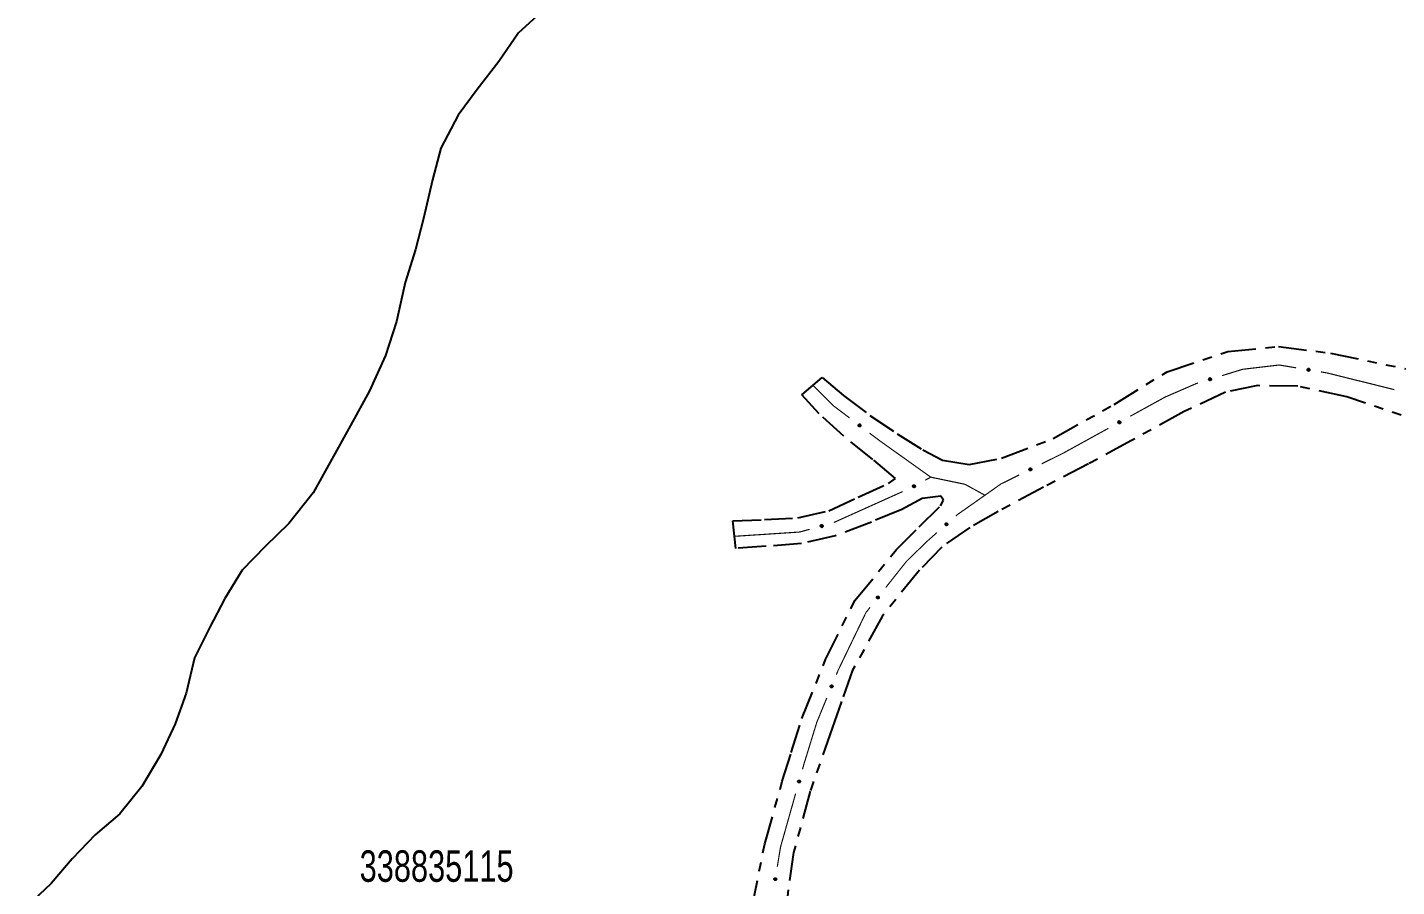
# Model space of a CAD drawing. Extents: x 200604 to 201918, y 4843538 to 4845237.
# Drawn here: x 201204.9 to 201422.5, y 4844087.3 to 4844223.9 of the extents above; entities that cross this region are included whole.
import ezdxf

# ---------------------------------------------------------------- set-up
doc = ezdxf.new("R2010")
doc.units = 0
doc.header["$LTSCALE"] = 1.5
doc.header["$MEASUREMENT"] = 0
doc.linetypes.add('TRACO_25', pattern=[8, 3, -1, 1, -1, 1, -1])
for name, color, linetype in [('CD_TXT_QUADRA', 250, 'CONTINUOUS'), ('HD-CURSO-PERENE', 170, 'CONTINUOUS'), ('SV-EIXO-RUA-N-PAV', 6, 'CONTINUOUS'), ('SV-RUA-NAO-PAV', 7, 'CONTINUOUS')]:
    doc.layers.add(name, color=color, linetype=linetype)
doc.styles.add('ARIAL', font='ARIAL.SHX')

msp = doc.modelspace()

# ---------------------------------------------------------------- linework, layer by layer
at = {"layer": 'HD-CURSO-PERENE', "linetype": 'Continuous'}
msp.add_polyline3d([(201287.01, 4844226.71, 3.82), (201282.97, 4844223.04, 3.82), (201279.83, 4844218.46, 3.82), (201276.38, 4844214.01, 3.82), (201273.35, 4844209.97, 3.82), (201270.64, 4844204.69, 3.82), (201269.27, 4844199.65, 3.82), (201267.87, 4844193.52, 3.82), (201266.61, 4844188.59, 3.82), (201264.95, 4844183.32, 3.82), (201263.57, 4844177.17, 3.82), (201261.83, 4844171.75, 3.82), (201259.3, 4844166.13, 3.82), (201256.27, 4844160.6, 3.82), (201253.3, 4844155.26, 3.82), (201250.31, 4844149.9, 3.82), (201246.46, 4844145.04, 3.82), (201242.72, 4844141.4, 3.82), (201239.06, 4844137.63, 3.82), (201236.28, 4844133.09, 3.82), (201233.9, 4844128.58, 3.82), (201231.49, 4844123.67, 3.82), (201230.12, 4844118.04, 3.82), (201228.39, 4844113.19, 3.82), (201226.13, 4844108.32, 3.82), (201223.08, 4844103.22, 3.82), (201219.58, 4844098.9, 3.82), (201215.67, 4844095.55, 3.81), (201212.02, 4844091.73, 3.8), (201208.68, 4844087.83, 3.53), (201204.9, 4844084.26, 3.25)], dxfattribs=at)
at = {"layer": 'SV-EIXO-RUA-N-PAV', "const_width": 0.18}
for points in [[(201403.86, 4844170.23), (201398.643553, 4844169.6163)], [(201404.597615, 4844170.108362), (201403.86, 4844170.23)], [(201406.570963, 4844169.782942), (201404.597615, 4844170.108362)], [(201398.08, 4844169.55), (201394.798653, 4844168.542412)], [(201398.643553, 4844169.6163), (201398.08, 4844169.55)], [(201411.44, 4844168.98), (201410.517659, 4844169.132101)], [(201411.503279, 4844168.964284), (201411.44, 4844168.98)], [(201422.178929, 4844166.312774), (201411.503279, 4844168.964284)], [(201330.330594, 4844166.439406), (201329.78, 4844166.99)], [(201332.99, 4844163.78), (201330.330594, 4844166.439406)], [(201390.72, 4844167.29), (201386.377487, 4844165.4065)], [(201390.974864, 4844167.36826), (201390.72, 4844167.29)], [(201333.180561, 4844163.635699), (201332.99, 4844163.78)], [(201335.572222, 4844161.824635), (201333.180561, 4844163.635699)], [(201385.74, 4844165.13), (201380.216492, 4844162.08935)], [(201386.377487, 4844165.4065), (201385.74, 4844165.13)], [(201340.24, 4844158.29), (201338.761104, 4844159.409881)], [(201376.712358, 4844160.16035), (201369.704089, 4844156.302349)], [(201340.358006, 4844158.205853), (201340.24, 4844158.29)], [(201348.5, 4844152.4), (201340.358006, 4844158.205853)], [(201369.5, 4844156.19), (201366.123157, 4844154.520434)], [(201369.704089, 4844156.302349), (201369.5, 4844156.19)], [(201362.537475, 4844152.747615), (201359.848214, 4844151.418)], [(201347.592858, 4844151.91352), (201348.474132, 4844152.386128)], [(201348.474132, 4844152.386128), (201348.5, 4844152.4)], [(201348.5, 4844152.4), (201353.366389, 4844151.387289)], [(201359.65, 4844151.32), (201353.290309, 4844146.840565)], [(201353.366389, 4844151.387289), (201353.93, 4844151.27)], [(201353.93, 4844151.27), (201356.931837, 4844149.622304)], [(201359.848214, 4844151.418), (201359.65, 4844151.32)], [(201333.079696, 4844145.190341), (201344.02375, 4844150.112505)], [(201356.931837, 4844149.622304), (201357.1, 4844149.53)], [(201352.75, 4844146.46), (201352.495092, 4844146.236339)], [(201353.290309, 4844146.840565), (201352.75, 4844146.46)], [(201327.67, 4844143.68), (201329.229276, 4844144.110853)], [(201317.31, 4844143), (201327.288528, 4844143.654963)], [(201327.288528, 4844143.654963), (201327.67, 4844143.68)], [(201348.1, 4844142.38), (201345.116251, 4844139.491385)], [(201348.736719, 4844142.938669), (201348.1, 4844142.38)], [(201349.488394, 4844143.598203), (201348.736719, 4844142.938669)], [(201344.65, 4844139.04), (201341.329248, 4844134.844011)], [(201345.116251, 4844139.491385), (201344.65, 4844139.04)], [(201338.2, 4844130.89), (201333.87644, 4844121.920081)], [(201338.22635, 4844130.923294), (201338.2, 4844130.89)], [(201338.846929, 4844131.707438), (201338.22635, 4844130.923294)], [(201333.78, 4844121.72), (201333.484652, 4844121.00036)], [(201333.87644, 4844121.920081), (201333.78, 4844121.72)], [(201331.965935, 4844117.299888), (201330.447218, 4844113.599415)], [(201330.39, 4844113.46), (201328.372939, 4844106.914438)], [(201330.447218, 4844113.599415), (201330.39, 4844113.46)], [(201328.372939, 4844106.914438), (201328.35, 4844106.84)], [(201328.35, 4844106.84), (201328.09951, 4844105.952567)], [(201327.01291, 4844102.102983), (201324.83971, 4844094.403814)], [(201324.83971, 4844094.403814), (201324.61, 4844093.59)], [(201324.61, 4844093.59), (201324.099265, 4844090.477234)]]:
    msp.add_lwpolyline(points, dxfattribs=at)
at = {"layer": 'SV-EIXO-RUA-N-PAV'}
for points in [[(201393.056422, 4844167.892281), (201393.034129, 4844167.848749), (201393.006066, 4844167.815894), (201392.974774, 4844167.795228), (201392.94236, 4844167.784177), (201392.907926, 4844167.776605), (201392.871525, 4844167.776631), (201392.83113, 4844167.785609), (201392.787305, 4844167.807667), (201392.755537, 4844167.838626), (201392.733635, 4844167.86822), (201392.720165, 4844167.901356), (201392.713371, 4844167.934931), (201392.714648, 4844167.972741), (201392.724146, 4844168.013589), (201392.747392, 4844168.05712), (201392.775124, 4844168.089141), (201392.805917, 4844168.108335), (201392.839315, 4844168.121666), (201392.874562, 4844168.128975), (201392.910294, 4844168.128743), (201392.951404, 4844168.119106), (201392.994066, 4844168.095593), (201393.026318, 4844168.068298), (201393.04594, 4844168.037783), (201393.058324, 4844168.004607), (201393.066338, 4844167.970162), (201393.067835, 4844167.93357), (201393.056422, 4844167.892281)], [(201408.668165, 4844169.32553), (201408.628823, 4844169.296474), (201408.589069, 4844169.279547), (201408.551849, 4844169.274972), (201408.517904, 4844169.279505), (201408.4837, 4844169.288055), (201408.451116, 4844169.304283), (201408.418941, 4844169.330305), (201408.389517, 4844169.369565), (201408.374853, 4844169.411429), (201408.368416, 4844169.44768), (201408.371105, 4844169.483347), (201408.379967, 4844169.516436), (201408.397943, 4844169.549725), (201408.424632, 4844169.582074), (201408.464827, 4844169.610705), (201408.503914, 4844169.627033), (201408.540032, 4844169.630513), (201408.575872, 4844169.627582), (201408.610688, 4844169.618435), (201408.642581, 4844169.602321), (201408.675103, 4844169.575391), (201408.702836, 4844169.535344), (201408.719566, 4844169.496545), (201408.723552, 4844169.460486), (201408.719872, 4844169.425266), (201408.711715, 4844169.390854), (201408.696766, 4844169.357421), (201408.668165, 4844169.32553)], [(201337.214754, 4844160.442761), (201337.166405, 4844160.435382), (201337.123343, 4844160.438927), (201337.088278, 4844160.452221), (201337.060356, 4844160.472049), (201337.034074, 4844160.49555), (201337.012804, 4844160.525091), (201336.996459, 4844160.563107), (201336.988717, 4844160.611555), (201336.995248, 4844160.655429), (201337.006442, 4844160.690504), (201337.02544, 4844160.72081), (201337.048698, 4844160.745959), (201337.080114, 4844160.767038), (201337.118801, 4844160.783226), (201337.167706, 4844160.789832), (201337.209899, 4844160.786067), (201337.243478, 4844160.772318), (201337.273825, 4844160.753026), (201337.300369, 4844160.728711), (201337.321081, 4844160.699593), (201337.337309, 4844160.660612), (201337.34319, 4844160.612256), (201337.339915, 4844160.570131), (201337.326641, 4844160.536367), (201337.306975, 4844160.506918), (201337.283724, 4844160.480271), (201337.254919, 4844160.457654), (201337.214754, 4844160.442761)], [(201378.643381, 4844161.097705), (201378.630429, 4844161.050543), (201378.609654, 4844161.012658), (201378.583232, 4844160.986047), (201378.553751, 4844160.968619), (201378.521583, 4844160.954187), (201378.485941, 4844160.946792), (201378.444564, 4844160.947347), (201378.397163, 4844160.960007), (201378.359752, 4844160.98384), (201378.332277, 4844161.008348), (201378.312335, 4844161.038042), (201378.298838, 4844161.069527), (201378.292381, 4844161.106804), (201378.293352, 4844161.14873), (201378.307236, 4844161.196086), (201378.327858, 4844161.233088), (201378.354091, 4844161.258156), (201378.38407, 4844161.278015), (201378.417088, 4844161.292356), (201378.452117, 4844161.299413), (201378.494328, 4844161.298359), (201378.540887, 4844161.284037), (201378.578026, 4844161.26389), (201378.603457, 4844161.238016), (201378.622344, 4844161.208061), (201378.637211, 4844161.175973), (201378.646137, 4844161.140454), (201378.643381, 4844161.097705)], [(201364.507903, 4844153.599026), (201364.492887, 4844153.552479), (201364.470463, 4844153.515546), (201364.442895, 4844153.490124), (201364.412676, 4844153.474012), (201364.379904, 4844153.46101), (201364.34397, 4844153.455192), (201364.302658, 4844153.457568), (201364.25586, 4844153.472303), (201364.219535, 4844153.497761), (201364.193165, 4844153.523455), (201364.17455, 4844153.553999), (201364.162453, 4844153.586047), (201364.157644, 4844153.623572), (201364.160461, 4844153.665414), (201364.176417, 4844153.712113), (201364.198648, 4844153.748171), (201364.225959, 4844153.77206), (201364.256784, 4844153.79058), (201364.290401, 4844153.803452), (201364.325707, 4844153.808961), (201364.367831, 4844153.806048), (201364.413713, 4844153.789689), (201364.44993, 4844153.767927), (201364.474196, 4844153.740958), (201364.491746, 4844153.7102), (201364.505186, 4844153.677489), (201364.512539, 4844153.641611), (201364.507903, 4844153.599026)], [(201345.651665, 4844150.997413), (201345.665134, 4844151.04443), (201345.686323, 4844151.082085), (201345.713036, 4844151.108405), (201345.742706, 4844151.125507), (201345.77503, 4844151.139586), (201345.810751, 4844151.146589), (201345.85212, 4844151.14558), (201345.899379, 4844151.132401), (201345.936527, 4844151.108159), (201345.963731, 4844151.08335), (201345.983346, 4844151.053439), (201345.996496, 4844151.021809), (201346.002544, 4844150.984463), (201346.001112, 4844150.94255), (201345.98671, 4844150.89535), (201345.965683, 4844150.858576), (201345.939177, 4844150.833797), (201345.908981, 4844150.814268), (201345.875808, 4844150.800291), (201345.840704, 4844150.793618), (201345.798507, 4844150.795135), (201345.752108, 4844150.809968), (201345.715192, 4844150.830521), (201345.690047, 4844150.856673), (201345.67149, 4844150.886833), (201345.656975, 4844150.919082), (201345.64844, 4844150.954697), (201345.651665, 4844150.997413)], [(201330.989228, 4844144.711361), (201331.012746, 4844144.754244), (201331.041728, 4844144.78629), (201331.073593, 4844144.806061), (201331.106307, 4844144.81619), (201331.140942, 4844144.822782), (201331.177328, 4844144.821725), (201331.217453, 4844144.811606), (201331.260635, 4844144.788316), (201331.291512, 4844144.756469), (201331.312567, 4844144.726266), (201331.325093, 4844144.692762), (201331.330934, 4844144.659008), (201331.328586, 4844144.621249), (201331.317934, 4844144.580687), (201331.293464, 4844144.537832), (201331.264835, 4844144.506609), (201331.233512, 4844144.488295), (201331.199749, 4844144.475916), (201331.164309, 4844144.469609), (201331.128598, 4844144.470853), (201331.087777, 4844144.481651), (201331.045799, 4844144.506363), (201331.014333, 4844144.534561), (201330.995584, 4844144.56562), (201330.984145, 4844144.599133), (201330.97711, 4844144.633792), (201330.97665, 4844144.670412), (201330.989228, 4844144.711361)], [(201351.172346, 4844144.929289), (201351.169851, 4844144.880444), (201351.157719, 4844144.838974), (201351.137645, 4844144.807299), (201351.112608, 4844144.783934), (201351.084301, 4844144.762915), (201351.051087, 4844144.748021), (201351.01056, 4844144.739655), (201350.961545, 4844144.741813), (201350.91988, 4844144.757034), (201350.887773, 4844144.775053), (201350.861906, 4844144.799757), (201350.841948, 4844144.827598), (201350.827617, 4844144.862611), (201350.819541, 4844144.903763), (201350.822904, 4844144.952997), (201350.835077, 4844144.993571), (201350.855298, 4844145.023699), (201350.880299, 4844145.049547), (201350.909455, 4844145.070659), (201350.942143, 4844145.085092), (201350.983592, 4844145.09315), (201351.032142, 4844145.089186), (201351.072748, 4844145.077507), (201351.103152, 4844145.057714), (201351.128045, 4844145.032528), (201351.149472, 4844145.004393), (201351.165835, 4844144.971628), (201351.172346, 4844144.929289)], [(201340.263573, 4844133.320077), (201340.269917, 4844133.271582), (201340.265453, 4844133.228605), (201340.251413, 4844133.193832), (201340.230994, 4844133.166339), (201340.206936, 4844133.140565), (201340.176948, 4844133.119931), (201340.138592, 4844133.104403), (201340.089989, 4844133.097697), (201340.046264, 4844133.105163), (201340.011437, 4844133.117104), (201339.981543, 4844133.136745), (201339.956897, 4844133.160536), (201339.936493, 4844133.192394), (201339.921136, 4844133.231419), (201339.915576, 4844133.280454), (201339.920241, 4844133.322557), (201339.934705, 4844133.355834), (201339.954641, 4844133.385762), (201339.979517, 4844133.411781), (201340.009071, 4844133.431866), (201340.04839, 4844133.447258), (201340.09686, 4844133.452104), (201340.138906, 4844133.44793), (201340.172378, 4844133.433938), (201340.201401, 4844133.413647), (201340.227545, 4844133.389832), (201340.249541, 4844133.360551), (201340.263573, 4844133.320077)], [(201332.881683, 4844119.24125), (201332.901184, 4844119.196398), (201332.908772, 4844119.153861), (201332.904889, 4844119.116562), (201332.892864, 4844119.084497), (201332.876867, 4844119.053078), (201332.85375, 4844119.024959), (201332.82118, 4844118.999434), (201332.776324, 4844118.979557), (201332.732239, 4844118.974647), (201332.695468, 4844118.976497), (201332.66131, 4844118.987111), (201332.631048, 4844119.003163), (201332.602634, 4844119.028141), (201332.577089, 4844119.061401), (201332.558193, 4844119.106989), (201332.55104, 4844119.148741), (201332.555743, 4844119.18472), (201332.566631, 4844119.218992), (201332.583347, 4844119.250873), (201332.606198, 4844119.278344), (201332.639731, 4844119.304003), (201332.684974, 4844119.322058), (201332.726535, 4844119.329667), (201332.762571, 4844119.325471), (201332.796071, 4844119.313992), (201332.827779, 4844119.298331), (201332.857012, 4844119.27627), (201332.881683, 4844119.24125)], [(201327.701182, 4844104.136149), (201327.725672, 4844104.093814), (201327.738064, 4844104.052422), (201327.738462, 4844104.014923), (201327.730174, 4844103.981695), (201327.717867, 4844103.948656), (201327.698109, 4844103.918084), (201327.668663, 4844103.889009), (201327.626368, 4844103.864144), (201327.583131, 4844103.854237), (201327.546389, 4844103.851879), (201327.511243, 4844103.858526), (201327.479348, 4844103.87102), (201327.448269, 4844103.892594), (201327.419097, 4844103.922722), (201327.395123, 4844103.965856), (201327.383252, 4844104.00652), (201327.383819, 4844104.0428), (201327.390726, 4844104.078091), (201327.403695, 4844104.111671), (201327.423263, 4844104.141569), (201327.45365, 4844104.170887), (201327.496537, 4844104.193986), (201327.536959, 4844104.206288), (201327.573238, 4844104.20623), (201327.607829, 4844104.198649), (201327.641117, 4844104.186707), (201327.672676, 4844104.168125), (201327.701182, 4844104.136149)], [(201323.907331, 4844088.627585), (201323.936419, 4844088.588266), (201323.953378, 4844088.548526), (201323.957983, 4844088.511309), (201323.953477, 4844088.477361), (201323.944955, 4844088.443149), (201323.928753, 4844088.410553), (201323.902757, 4844088.378357), (201323.86352, 4844088.348901), (201323.821668, 4844088.334203), (201323.785423, 4844088.327737), (201323.749753, 4844088.330397), (201323.716657, 4844088.339233), (201323.683354, 4844088.357182), (201323.650984, 4844088.383845), (201323.62232, 4844088.424016), (201323.605961, 4844088.46309), (201323.602452, 4844088.499205), (201323.605353, 4844088.535048), (201323.614472, 4844088.569871), (201323.63056, 4844088.601777), (201323.657465, 4844088.63432), (201323.697488, 4844088.662086), (201323.736274, 4844088.678847), (201323.77233, 4844088.682863), (201323.807553, 4844088.679211), (201323.841971, 4844088.671081), (201323.875416, 4844088.656159), (201323.907331, 4844088.627585)]]:
    msp.add_lwpolyline(points, close=True, dxfattribs=at)
for points in [[(201393.026318, 4844168.068298), (201392.713371, 4844167.934931)], [(201392.994066, 4844168.095593), (201392.714648, 4844167.972741)], [(201393.007823, 4844168.082266), (201392.718223, 4844167.956227)], [(201393.032586, 4844168.052757), (201392.719506, 4844167.919509)], [(201393.04594, 4844168.037783), (201392.720165, 4844167.901356)], [(201392.969513, 4844168.10476), (201392.722157, 4844167.994548)], [(201392.951404, 4844168.119106), (201392.724146, 4844168.013589)], [(201393.049522, 4844168.020845), (201392.727814, 4844167.887802)], [(201393.058324, 4844168.004607), (201392.733635, 4844167.86822)], [(201392.926283, 4844168.120034), (201392.743049, 4844168.038075)], [(201392.910294, 4844168.128743), (201392.747392, 4844168.05712)], [(201393.059032, 4844167.985225), (201392.749865, 4844167.853179)], [(201393.066338, 4844167.970162), (201392.755537, 4844167.838626)], [(201392.888466, 4844168.126977), (201392.767248, 4844168.075481)], [(201392.874562, 4844168.128975), (201392.775124, 4844168.089141)], [(201393.062524, 4844167.950612), (201392.775932, 4844167.82407)], [(201408.719872, 4844169.425266), (201408.368416, 4844169.44768)], [(201408.723552, 4844169.460486), (201408.371105, 4844169.483347)], [(201408.719219, 4844169.443724), (201408.371921, 4844169.467806)], [(201408.711715, 4844169.390854), (201408.374853, 4844169.411429)], [(201408.711878, 4844169.407595), (201408.376253, 4844169.426986)], [(201408.71826, 4844169.479839), (201408.378596, 4844169.499896)], [(201408.719566, 4844169.496545), (201408.379967, 4844169.516436)], [(201408.699596, 4844169.375047), (201408.386636, 4844169.389317)], [(201408.696766, 4844169.357421), (201408.389517, 4844169.369565)], [(201408.709223, 4844169.517286), (201408.393793, 4844169.533346)], [(201408.702836, 4844169.535344), (201408.397943, 4844169.549725)], [(201408.681929, 4844169.343387), (201408.408013, 4844169.351218)], [(201408.684932, 4844169.554483), (201408.414375, 4844169.565909)], [(201408.668165, 4844169.32553), (201408.418941, 4844169.330305)], [(201408.675103, 4844169.575391), (201408.424632, 4844169.582074)], [(201408.646092, 4844169.310574), (201408.442394, 4844169.316506)], [(201408.628823, 4844169.296474), (201408.451116, 4844169.304283)], [(201408.653021, 4844169.587404), (201408.45246, 4844169.595585)], [(201408.642581, 4844169.602321), (201408.464827, 4844169.610705)], [(201408.606203, 4844169.286727), (201408.476303, 4844169.295702)], [(201408.589069, 4844169.279547), (201408.4837, 4844169.288055)], [(201408.622249, 4844169.610457), (201408.49078, 4844169.618308)], [(201408.610688, 4844169.618435), (201408.503914, 4844169.627033)], [(201393.067835, 4844167.93357), (201392.787305, 4844167.807667)], [(201393.060797, 4844167.914397), (201392.812034, 4844167.799471)], [(201393.056422, 4844167.892281), (201392.83113, 4844167.785609)], [(201393.043315, 4844167.869062), (201392.858273, 4844167.783694)], [(201393.034129, 4844167.848749), (201392.871525, 4844167.776631)], [(201393.018213, 4844167.829951), (201392.897898, 4844167.78016)], [(201393.006066, 4844167.815894), (201392.907926, 4844167.776605)], [(201337.254919, 4844160.457654), (201336.988717, 4844160.611555)], [(201337.283724, 4844160.480271), (201336.995248, 4844160.655429)], [(201337.265636, 4844160.471931), (201336.995371, 4844160.630373)], [(201337.214754, 4844160.442761), (201336.996459, 4844160.563107)], [(201337.235252, 4844160.452149), (201336.996534, 4844160.586703)], [(201337.291669, 4844160.495008), (201337.003734, 4844160.668542)], [(201337.306975, 4844160.506918), (201337.006442, 4844160.690504)], [(201337.188255, 4844160.439812), (201337.010782, 4844160.53997)], [(201337.166405, 4844160.435382), (201337.012804, 4844160.525091)], [(201337.314998, 4844160.523555), (201337.01892, 4844160.706679)], [(201337.326641, 4844160.536367), (201337.02544, 4844160.72081)], [(201337.141849, 4844160.437297), (201337.031092, 4844160.505763)], [(201337.123343, 4844160.438927), (201337.034074, 4844160.49555)], [(201337.330976, 4844160.555957), (201337.039778, 4844160.731963)], [(201337.339915, 4844160.570131), (201337.048698, 4844160.745959)], [(201337.340427, 4844160.593302), (201337.06881, 4844160.75448)], [(201337.34319, 4844160.612256), (201337.080114, 4844160.767038)], [(201337.336265, 4844160.637532), (201337.102194, 4844160.773702)], [(201337.337309, 4844160.660612), (201337.118801, 4844160.783226)], [(201337.323369, 4844160.68153), (201337.149719, 4844160.782216)], [(201337.321081, 4844160.699593), (201337.167706, 4844160.789832)], [(201337.306882, 4844160.716265), (201337.194213, 4844160.784467)], [(201337.300369, 4844160.728711), (201337.209899, 4844160.786067)], [(201378.540887, 4844161.284037), (201378.292381, 4844161.106804)], [(201378.494328, 4844161.298359), (201378.293352, 4844161.14873)], [(201378.514981, 4844161.288006), (201378.295287, 4844161.129683)], [(201378.578026, 4844161.26389), (201378.298838, 4844161.069527)], [(201378.557072, 4844161.273794), (201378.299247, 4844161.091365)], [(201378.469545, 4844161.294146), (201378.306866, 4844161.176556)], [(201378.452117, 4844161.299413), (201378.307236, 4844161.196086)], [(201378.58733, 4844161.249953), (201378.307988, 4844161.055679)], [(201378.603457, 4844161.238016), (201378.312335, 4844161.038042)], [(201378.610416, 4844161.222164), (201378.322586, 4844161.026332)], [(201378.431107, 4844161.293235), (201378.322932, 4844161.218109)], [(201378.417088, 4844161.292356), (201378.327858, 4844161.233088)], [(201378.622344, 4844161.208061), (201378.332277, 4844161.008348)], [(201378.626988, 4844161.189231), (201378.351232, 4844160.996931)], [(201378.637211, 4844161.175973), (201378.359752, 4844160.98384)], [(201378.637462, 4844161.156056), (201378.382685, 4844160.973748)], [(201378.646137, 4844161.140454), (201378.397163, 4844160.960007)], [(201378.643155, 4844161.12025), (201378.423044, 4844160.957025)], [(201378.643381, 4844161.097705), (201378.444564, 4844160.947347)], [(201378.635282, 4844161.072302), (201378.471528, 4844160.951005)], [(201378.630429, 4844161.050543), (201378.485941, 4844160.946792)], [(201378.618679, 4844161.028895), (201378.511042, 4844160.955623)], [(201378.609654, 4844161.012658), (201378.521583, 4844160.954187)], [(201364.413713, 4844153.789689), (201364.157644, 4844153.623572)], [(201364.367831, 4844153.806048), (201364.160461, 4844153.665414)], [(201364.388008, 4844153.794796), (201364.161555, 4844153.646301)], [(201364.44993, 4844153.767927), (201364.162453, 4844153.586047)], [(201364.429432, 4844153.778744), (201364.163823, 4844153.607846)], [(201364.458611, 4844153.753594), (201364.170985, 4844153.57181)], [(201364.474196, 4844153.740958), (201364.17455, 4844153.553999)], [(201364.342887, 4844153.802931), (201364.175187, 4844153.692618)], [(201364.325707, 4844153.808961), (201364.176417, 4844153.712113)], [(201364.480451, 4844153.724815), (201364.184276, 4844153.541848)], [(201364.304445, 4844153.803713), (201364.193067, 4844153.733424)], [(201364.491746, 4844153.7102), (201364.193165, 4844153.523455)], [(201364.290401, 4844153.803452), (201364.198648, 4844153.748171)], [(201364.495556, 4844153.691184), (201364.2116, 4844153.511214)], [(201364.505186, 4844153.677489), (201364.219535, 4844153.497761)], [(201364.504559, 4844153.65758), (201364.242002, 4844153.486669)], [(201364.512539, 4844153.641611), (201364.25586, 4844153.472303)], [(201364.50867, 4844153.621558), (201364.281585, 4844153.468184)], [(201364.507903, 4844153.599026), (201364.302658, 4844153.457568)], [(201364.498693, 4844153.574004), (201364.329757, 4844153.460035)], [(201364.492887, 4844153.552479), (201364.34397, 4844153.455192)], [(201364.480195, 4844153.53137), (201364.369435, 4844153.462909)], [(201364.470463, 4844153.515546), (201364.379904, 4844153.46101)], [(201345.64844, 4844150.954697), (201345.899379, 4844151.132401)], [(201345.651644, 4844150.974867), (201345.873533, 4844151.135667)], [(201345.651665, 4844150.997413), (201345.85212, 4844151.14558)], [(201345.656943, 4844150.939001), (201345.913705, 4844151.118502)], [(201345.656975, 4844150.919082), (201345.936527, 4844151.108159)], [(201345.660042, 4844151.022725), (201345.825117, 4844151.142218)], [(201345.665134, 4844151.04443), (201345.810751, 4844151.146589)], [(201345.667052, 4844150.905713), (201345.944902, 4844151.094975)], [(201345.67149, 4844150.886833), (201345.963731, 4844151.08335)], [(201345.67712, 4844151.065948), (201345.785555, 4844151.138034)], [(201345.683262, 4844150.8726), (201345.973224, 4844151.065261)], [(201345.686323, 4844151.082085), (201345.77503, 4844151.139586)], [(201345.690047, 4844150.856673), (201345.983346, 4844151.053439)], [(201345.706041, 4844150.844559), (201345.987499, 4844151.035756)], [(201345.715192, 4844150.830521), (201345.996496, 4844151.021809)], [(201345.736036, 4844150.820388), (201345.995848, 4844150.999976)], [(201345.752108, 4844150.809968), (201346.002544, 4844150.984463)], [(201345.777969, 4844150.805715), (201345.999387, 4844150.961617)], [(201345.798507, 4844150.795135), (201346.001112, 4844150.94255)], [(201345.823334, 4844150.799076), (201345.987294, 4844150.914874)], [(201345.840704, 4844150.793618), (201345.98671, 4844150.89535)], [(201345.861781, 4844150.799565), (201345.970773, 4844150.873499)], [(201345.875808, 4844150.800291), (201345.965683, 4844150.858576)], [(201330.97665, 4844144.670412), (201331.260635, 4844144.788316)], [(201330.97711, 4844144.633792), (201331.291512, 4844144.756469)], [(201330.981477, 4844144.653225), (201331.271538, 4844144.771597)], [(201330.983986, 4844144.618527), (201331.29677, 4844144.741761)], [(201330.984145, 4844144.599133), (201331.312567, 4844144.726266)], [(201330.984228, 4844144.689377), (201331.236148, 4844144.797209)], [(201330.989228, 4844144.711361), (201331.217453, 4844144.811606)], [(201330.992483, 4844144.582652), (201331.317831, 4844144.706527)], [(201330.995584, 4844144.56562), (201331.325093, 4844144.692762)], [(201331.002988, 4844144.734199), (201331.190374, 4844144.81429)], [(201331.008508, 4844144.550273), (201331.325238, 4844144.674598)], [(201331.012746, 4844144.754244), (201331.177328, 4844144.821725)], [(201331.014333, 4844144.534561), (201331.330934, 4844144.659008)], [(201331.029189, 4844144.772583), (201331.150865, 4844144.818945)], [(201331.032425, 4844144.520075), (201331.32548, 4844144.637858)], [(201331.041728, 4844144.78629), (201331.140942, 4844144.822782)], [(201331.045799, 4844144.506363), (201331.328586, 4844144.621249)], [(201331.070082, 4844144.496504), (201331.320462, 4844144.599664)], [(201331.087777, 4844144.481651), (201331.317934, 4844144.580687)], [(201331.112862, 4844144.480012), (201331.298345, 4844144.556746)], [(201331.128598, 4844144.470853), (201331.293464, 4844144.537832)], [(201331.150467, 4844144.472), (201331.273096, 4844144.52004)], [(201331.164309, 4844144.469609), (201331.264835, 4844144.506609)], [(201350.983592, 4844145.09315), (201350.819541, 4844144.903763)], [(201350.942143, 4844145.085092), (201350.822904, 4844144.952997)], [(201351.005989, 4844145.087485), (201350.82553, 4844144.885579)], [(201350.960297, 4844145.0837), (201350.826747, 4844144.933846)], [(201351.032142, 4844145.089186), (201350.827617, 4844144.862611)], [(201350.922956, 4844145.074535), (201350.83349, 4844144.977884)], [(201350.909455, 4844145.070659), (201350.835077, 4844144.993571)], [(201351.050153, 4844145.082668), (201350.837646, 4844144.849012)], [(201351.072748, 4844145.077507), (201350.841948, 4844144.827598)], [(201351.084834, 4844145.0659), (201350.853865, 4844144.816045)], [(201351.103152, 4844145.057714), (201350.861906, 4844144.799757)], [(201351.113361, 4844145.043732), (201350.874438, 4844144.790529)], [(201351.128045, 4844145.032528), (201350.887773, 4844144.775053)], [(201351.136634, 4844145.015139), (201350.908742, 4844144.767984)], [(201351.149472, 4844145.004393), (201350.91988, 4844144.757034)], [(201351.154005, 4844144.984997), (201350.944449, 4844144.752116)], [(201351.165835, 4844144.971628), (201350.961545, 4844144.741813)], [(201351.167272, 4844144.951256), (201350.987461, 4844144.744473)], [(201351.172346, 4844144.929289), (201351.01056, 4844144.739655)], [(201351.169906, 4844144.902738), (201351.036105, 4844144.749032)], [(201351.169851, 4844144.880444), (201351.051087, 4844144.748021)], [(201351.163037, 4844144.856774), (201351.073697, 4844144.762048)], [(201351.157719, 4844144.838974), (201351.084301, 4844144.762915)], [(201340.009071, 4844133.431866), (201339.915576, 4844133.280454)], [(201339.979517, 4844133.411781), (201339.920241, 4844133.322557)], [(201340.04839, 4844133.447258), (201339.921136, 4844133.231419)], [(201339.992099, 4844133.418026), (201339.921507, 4844133.30684)], [(201340.027179, 4844133.433767), (201339.922806, 4844133.262307)], [(201340.071442, 4844133.445721), (201339.930303, 4844133.214611)], [(201340.09686, 4844133.452104), (201339.936493, 4844133.192394)], [(201340.115751, 4844133.448937), (201339.948808, 4844133.180825)], [(201340.138906, 4844133.44793), (201339.956897, 4844133.160536)], [(201340.152885, 4844133.43869), (201339.970699, 4844133.151318)], [(201340.172378, 4844133.433938), (201339.981543, 4844133.136745)], [(201340.184939, 4844133.422023), (201339.995532, 4844133.129925)], [(201340.201401, 4844133.413647), (201340.011437, 4844133.117104)], [(201340.212981, 4844133.39809), (201340.033336, 4844133.113928)], [(201340.227545, 4844133.389832), (201340.046264, 4844133.105163)], [(201340.235497, 4844133.37157), (201340.071317, 4844133.104751)], [(201340.249541, 4844133.360551), (201340.089989, 4844133.097697)], [(201340.254625, 4844133.340771), (201340.115003, 4844133.104981)], [(201340.263573, 4844133.320077), (201340.138592, 4844133.104403)], [(201340.265955, 4844133.293521), (201340.162029, 4844133.118228)], [(201340.269917, 4844133.271582), (201340.176948, 4844133.119931)], [(201340.267478, 4844133.247072), (201340.196662, 4844133.137802)], [(201340.265453, 4844133.228605), (201340.206936, 4844133.140565)], [(201332.583347, 4844119.250873), (201332.55104, 4844119.148741)], [(201332.593712, 4844119.260352), (201332.5566, 4844119.133986)], [(201332.606198, 4844119.278344), (201332.558193, 4844119.106989)], [(201332.623075, 4844119.285176), (201332.570157, 4844119.091548)], [(201332.639731, 4844119.304003), (201332.577089, 4844119.061401)], [(201332.66231, 4844119.308897), (201332.590544, 4844119.047782)], [(201332.684974, 4844119.322058), (201332.602634, 4844119.028141)], [(201332.704004, 4844119.324235), (201332.617666, 4844119.020426)], [(201332.726535, 4844119.329667), (201332.631048, 4844119.003163)], [(201332.742524, 4844119.324651), (201332.646861, 4844118.998119)], [(201332.762571, 4844119.325471), (201332.66131, 4844118.987111)], [(201332.777935, 4844119.317492), (201332.676639, 4844118.984423)], [(201332.796071, 4844119.313992), (201332.695468, 4844118.976497)], [(201332.8115, 4844119.302242), (201332.717392, 4844118.979497)], [(201332.827779, 4844119.298331), (201332.732239, 4844118.974647)], [(201332.840469, 4844119.282978), (201332.75643, 4844118.981175)], [(201332.857012, 4844119.27627), (201332.776324, 4844118.979557)], [(201332.867365, 4844119.258665), (201332.79835, 4844118.99347)], [(201332.881683, 4844119.24125), (201332.82118, 4844118.999434)], [(201332.891312, 4844119.216387), (201332.839883, 4844119.019199)], [(201332.901184, 4844119.196398), (201332.85375, 4844119.024959)], [(201332.905614, 4844119.172168), (201332.867757, 4844119.047583)], [(201332.908772, 4844119.153861), (201332.876867, 4844119.053078)], [(201327.403695, 4844104.111671), (201327.383252, 4844104.00652)], [(201327.412912, 4844104.122271), (201327.39046, 4844103.992496)], [(201327.423263, 4844104.141569), (201327.395123, 4844103.965856)], [(201327.439251, 4844104.150282), (201327.40877, 4844103.951881)], [(201327.45365, 4844104.170887), (201327.419097, 4844103.922722)], [(201327.475523, 4844104.178326), (201327.434018, 4844103.910727)], [(201327.496537, 4844104.193986), (201327.448269, 4844103.892594)], [(201327.515195, 4844104.19832), (201327.464084, 4844103.886644)], [(201327.536959, 4844104.206288), (201327.479348, 4844103.87102)], [(201327.553416, 4844104.203128), (201327.495632, 4844103.867814)], [(201327.573238, 4844104.20623), (201327.511243, 4844103.858526)], [(201327.589412, 4844104.200056), (201327.526779, 4844103.857605)], [(201327.607829, 4844104.198649), (201327.546389, 4844103.851879)], [(201327.624499, 4844104.188735), (201327.567827, 4844103.857361)], [(201327.641117, 4844104.186707), (201327.583131, 4844103.854237)], [(201327.655475, 4844104.172902), (201327.606419, 4844103.863482)], [(201327.672676, 4844104.168125), (201327.626368, 4844103.864144)], [(201327.68497, 4844104.151816), (201327.646663, 4844103.880479)], [(201327.701182, 4844104.136149), (201327.668663, 4844103.889009)], [(201327.713585, 4844104.112547), (201327.684989, 4844103.910778)], [(201327.725672, 4844104.093814), (201327.698109, 4844103.918084)], [(201327.732838, 4844104.070249), (201327.709443, 4844103.942158)], [(201327.738064, 4844104.052422), (201327.717867, 4844103.948656)], [(201323.614472, 4844088.569871), (201323.605961, 4844088.46309)], [(201323.622441, 4844088.581438), (201323.614696, 4844088.449963)], [(201323.63056, 4844088.601777), (201323.62232, 4844088.424016)], [(201323.645469, 4844088.612229), (201323.63745, 4844088.411661)], [(201323.657465, 4844088.63432), (201323.650984, 4844088.383845)], [(201323.678364, 4844088.644166), (201323.667157, 4844088.3736)], [(201323.697488, 4844088.662086), (201323.683354, 4844088.357182)], [(201323.715541, 4844088.668487), (201323.699736, 4844088.353044)], [(201323.736274, 4844088.678847), (201323.716657, 4844088.339233)], [(201323.752981, 4844088.677555), (201323.733199, 4844088.337874)], [(201323.77233, 4844088.682863), (201323.749753, 4844088.330397)], [(201323.789095, 4844088.678543), (201323.765294, 4844088.331225)], [(201323.807553, 4844088.679211), (201323.785423, 4844088.327737)], [(201323.82523, 4844088.671231), (201323.806111, 4844088.33559)], [(201323.841971, 4844088.671081), (201323.821668, 4844088.334203)], [(201323.857788, 4844088.658976), (201323.843772, 4844088.346004)], [(201323.875416, 4844088.656159), (201323.86352, 4844088.348901)], [(201323.889463, 4844088.641334), (201323.881853, 4844088.367411)], [(201323.907331, 4844088.627585), (201323.902757, 4844088.378357)], [(201323.922305, 4844088.605524), (201323.916537, 4844088.401821)], [(201323.936419, 4844088.588266), (201323.928753, 4844088.410553)], [(201323.946184, 4844088.565654), (201323.937314, 4844088.435746)], [(201323.953378, 4844088.548526), (201323.944955, 4844088.443149)]]:
    msp.add_lwpolyline(points, dxfattribs=at)
at = {"layer": 'SV-RUA-NAO-PAV', "linetype": 'TRACO_25'}
for points in [[(201320.04, 4844083.87, 7.38), (201322.1, 4844094.09, 7.3), (201324.9, 4844104.07, 6.97), (201326.32, 4844108.66, 6.97), (201328.01, 4844114.06, 6.8), (201331.78, 4844123.4, 6.65), (201336.41, 4844132.77, 6.44), (201343.01, 4844140.83, 6.46), (201346.65, 4844144.52, 6.45), (201350.04, 4844147.82, 6.35), (201350.51, 4844148.72, 6.73), (201350.1, 4844149.38, 6.73), (201347.12, 4844149, 6.73), (201343.89, 4844147.28, 6.97), (201339.07, 4844145.27, 6.98), (201333.3, 4844143.05, 6.98), (201327.97, 4844141.86, 6.98), (201322.35, 4844141.42, 6.98), (201317.51, 4844141.07, 7.17), (201317.05, 4844145.47, 7.16), (201322.05, 4844145.65, 7.16), (201327.39, 4844145.93, 7.16), (201332.28, 4844147.04, 7.13), (201336.95, 4844149.23, 7.13), (201341.77, 4844151.39, 7.13), (201342.91, 4844152.2, 6.99), (201339.29, 4844155.22, 7.03), (201334.68, 4844158.9, 7.08), (201330.77, 4844162.47, 7.25), (201328.01, 4844165.47, 7.3), (201331.23, 4844168.23, 7.3), (201334.62, 4844165.37, 7.07), (201338.81, 4844162.21, 6.72), (201343.17, 4844159.31, 6.64), (201347.23, 4844156.72, 6.45), (201350.34, 4844155.1, 6.12), (201354.6, 4844154.41, 6.43), (201359.72, 4844155.4, 6.43), (201367.96, 4844158.56, 6.43), (201377.63, 4844163.97, 6.43), (201386.06, 4844169.16, 6.27), (201395.71, 4844172.38, 6.25), (201403.77, 4844173.16, 6.25), (201412.03, 4844172.12, 6.61), (201428.79, 4844168.62, 6.61)], [(201440.3, 4844156.43, 6.08), (201414.62, 4844165.19, 6.08), (201406.82, 4844166.85, 6.08), (201400.49, 4844166.95, 6.08), (201395.36, 4844165.93, 6.48), (201388.8, 4844162.82, 6.67), (201380.28, 4844158.15, 6.68), (201373.59, 4844154.52, 6.68), (201366.42, 4844150.82, 6.68), (201359.22, 4844146.94, 6.68), (201354.72, 4844144.4, 6.68), (201350.23, 4844141.29, 6.45), (201346.68, 4844137.61, 6.45), (201340.77, 4844130.27, 6.45), (201336.07, 4844121.7, 6.49), (201334.31, 4844116.74, 6.8), (201332.81, 4844112.51, 6.8), (201329.34, 4844102.51, 6.81), (201326.69, 4844092.72, 6.8), (201325.42, 4844083.69, 6.8)]]:
    msp.add_polyline3d(points, dxfattribs=at)

# ---------------------------------------------------------------- texts
at = {"layer": 'CD_TXT_QUADRA', "style": 'ARIAL', "width": 0.7}
msp.add_text('338835115', height=5, dxfattribs=at).set_placement((201257.712551, 4844088.080413))

doc.saveas('drawing.dxf')
